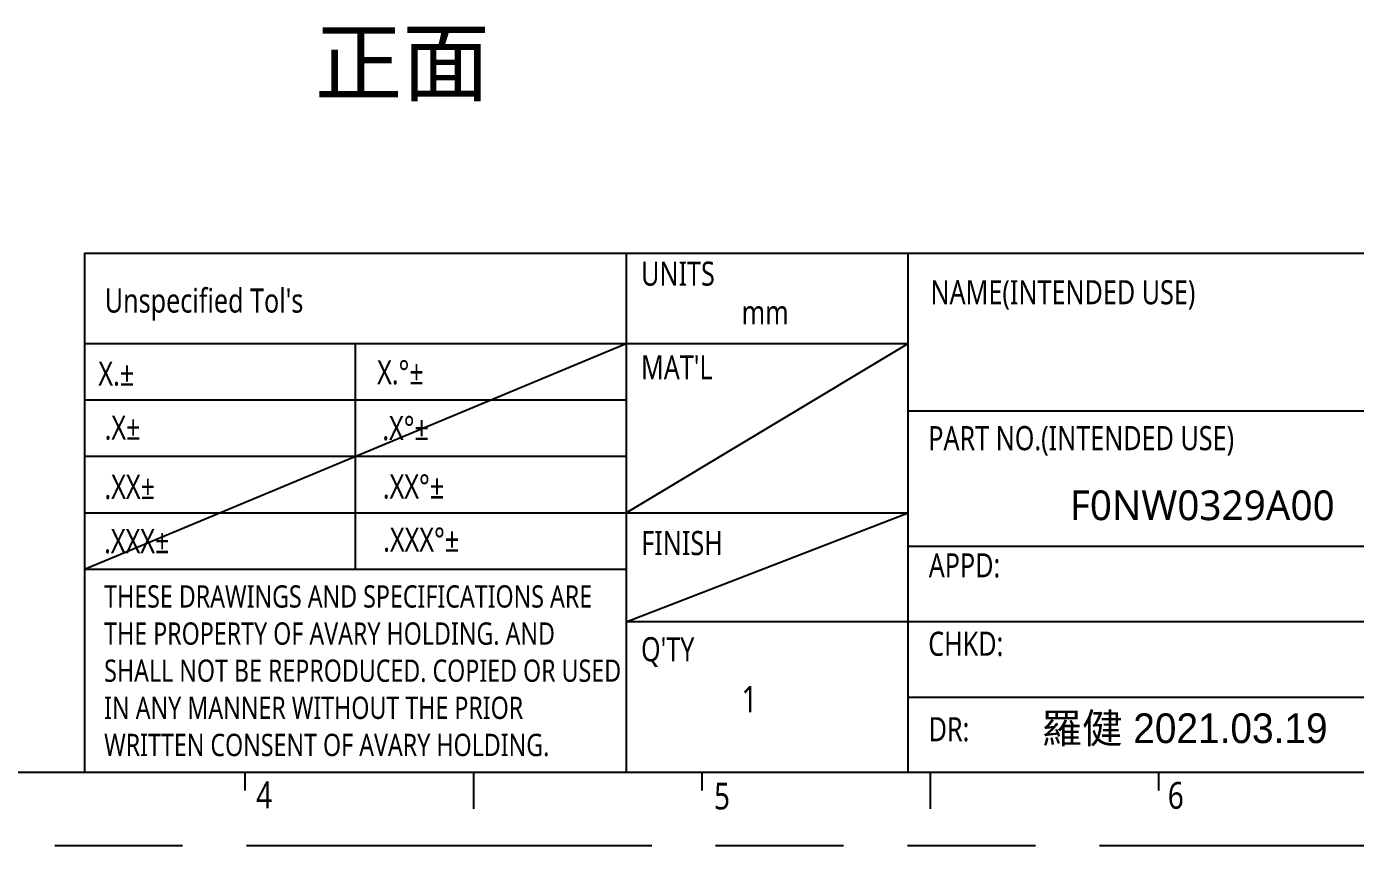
# Model space of a CAD drawing. Header units: millimetres. Extents: x 3272.1 to 3360, y -250.4 to -188.2.
# Drawn here: x 3306.93 to 3338.09, y -250.39 to -231.19 of the extents above; entities that cross this region are included whole.
import ezdxf

# ---------------------------------------------------------------- set-up
doc = ezdxf.new("R2010")
doc.units = ezdxf.units.MM
doc.linetypes.add('PHANTOM', pattern=[29.5, 9.5, -1.5, 3, -1.5, 3, -1.5, 9.5])
doc.layers.get('0').update_dxf_attribs({"lineweight": 25})
doc.layers.add('0PAPERF', color=2, linetype='PHANTOM', plot=False)
doc.layers.add('DIM', color=100, linetype='Continuous', lineweight=15)
doc.layers.add('備註', color=1, linetype='Continuous', lineweight=20)
doc.layers.add('鵬鼎', color=5, linetype='Continuous')
doc.styles.add('SIMPLEX', font='simplex.shx')
doc.styles.get("Standard").update_dxf_attribs({"font": 'simplex.shx', "width": 0.8, "height": 4})

msp = doc.modelspace()

# ---------------------------------------------------------------- linework, layer by layer
at = {"color": 0}
for p, q in [((3308.286, -236.501), (3308.286, -248.674)), ((3308.286, -238.618), (3327.604, -238.618)), ((3308.286, -243.911), (3320.988, -238.618)), ((3314.637, -243.911), (3314.637, -238.618)), ((3320.988, -242.587), (3327.604, -238.618)), ((3308.286, -239.941), (3320.988, -239.941)), ((3357.242, -240.206), (3327.604, -240.206)), ((3308.286, -241.264), (3320.988, -241.264)), ((3308.286, -242.587), (3327.604, -242.587)), ((3320.988, -245.146), (3327.604, -242.587)), ((3340.571, -245.146), (3320.988, -245.146)), ((3327.604, -246.91), (3340.571, -246.91))]:
    msp.add_line(p, q, dxfattribs=at)
for p, q in [((3308.286, -236.501), (3327.604, -236.501)), ((3320.988, -236.501), (3320.988, -248.674)), ((3327.604, -248.674), (3327.604, -236.501)), ((3357.242, -243.381), (3327.604, -243.381)), ((3308.286, -243.911), (3320.988, -243.911)), ((3274.551, -248.674), (3357.259, -248.674)), ((3312.048, -248.674), (3312.048, -249.103)), ((3317.405, -248.674), (3317.405, -249.531)), ((3322.762, -248.674), (3322.762, -249.103)), ((3328.119, -248.674), (3328.119, -249.531)), ((3333.475, -248.674), (3333.475, -249.103))]:
    msp.add_line(p, q)
msp.add_lwpolyline([(3327.604, -236.501), (3357.242, -236.501), (3357.242, -240.206), (3327.604, -240.206)], close=True, dxfattribs=at)
at = {"layer": '0PAPERF'}
msp.add_line((3272.087, -250.388), (3359.96, -250.388), dxfattribs=at)

# ---------------------------------------------------------------- texts
at = {"color": 0}
for s, insert, char_height, width, attachment_point in [('{\\fMicrosoft JhengHei|b0|i0|c136|p0;UNITS}', (3321.338, -236.699), 0.5653, 2.62942, 1), ('{\\fMicrosoft JhengHei|b0|i0|c136|p0;NAME(INTENDED USE)}', (3328.125, -237.136), 0.5653, 11.17978, 1), ('{\\fMicrosoft JhengHei|b0|i0|c136|p0;mm}', (3323.697, -237.608), 0.5653, 2.62942, 1), ('{\\fMicrosoft JhengHei|b0|i0|c136|p0;X.%%D%%P}', (3315.148, -239.012), 0.5653, 2.62942, 1), ("{\\fMicrosoft JhengHei|b0|i0|c136|p0;MAT'L}", (3321.336, -238.898), 0.5653, 2.62942, 1), ('{\\fMicrosoft JhengHei|b0|i0|c136|p0;X.%%P}', (3308.61, -239.043), 0.5653, 2.62942, 1), ('{\\fMicrosoft JhengHei|b0|i0|c136|p0;.X%%P}', (3308.758, -240.309), 0.5653, 0.96049, 1), ('{\\fMicrosoft JhengHei|b0|i0|c136|p0;.X%%D%%P}', (3315.27, -240.321), 0.5653, 2.62942, 1), ('{\\fMicrosoft JhengHei|b0|i0|c136|p0;PART NO.(INTENDED USE)}', (3328.074, -240.557), 0.5653, 11.4569, 1), ('{\\fMicrosoft JhengHei|b0|i0|c136|p0;.XX%%P}', (3308.754, -241.699), 0.5653, 2.62942, 1), ('{\\fMicrosoft JhengHei|b0|i0|c136|p0;.XX%%D%%P}', (3315.283, -241.69), 0.5653, 2.62942, 1), ('{\\fMicrosoft JhengHei|b0|i0|c136|p18;\\W1;\\C256;F0NW0329A00}', (3334.498, -242.419), 0.69612, 10.44475, 5), ('{\\fMicrosoft JhengHei|b0|i0|c136|p0;.XXX%%P}', (3308.746, -242.971), 0.5653, 2.62942, 1), ('{\\fMicrosoft JhengHei|b0|i0|c136|p0;.XXX%%D%%P}', (3315.29, -242.936), 0.5653, 2.62942, 1), ('{\\fMicrosoft JhengHei|b0|i0|c136|p0;FINISH}', (3321.342, -243.017), 0.5653, 2.62942, 1), ('{\\fMicrosoft JhengHei|b0|i0|c136|p0;APPD:}', (3328.084, -243.539), 0.5653, 2.62942, 1), ("{\\fMicrosoft JhengHei|b0|i0|c136|p0;Q'TY}", (3321.336, -245.506), 0.5653, 1.93835, 1), ('{\\fMicrosoft JhengHei|b0|i0|c136|p0;CHKD:}', (3328.072, -245.378), 0.5653, 2.62942, 1), ('{\\fMicrosoft JhengHei|b0|i0|c136|p0;DR:}', (3328.082, -247.382), 0.5653, 2.62942, 1)]:
    msp.add_mtext(s, dxfattribs=dict(at, insert=insert, char_height=char_height, width=width, attachment_point=attachment_point))
at = {"color": 3, "insert": (3308.747, -244.29), "char_height": 0.522091, "width": 12.24093, "attachment_point": 1}
msp.add_mtext('{\\fMicrosoft JhengHei|b0|i0|c136|p0;THESE DRAWINGS AND SPECIFICATIONS ARE THE PROPERTY OF AVARY HOLDING. AND SHALL NOT BE REPRODUCED. COPIED OR USED IN ANY MANNER WITHOUT THE PRIOR WRITTEN CONSENT OF AVARY HOLDING.}', dxfattribs=at)
at = {"lineweight": 0, "insert": (3330.728, -247.293), "char_height": 0.69612, "width": 68.4844, "attachment_point": 1, "style": 'SIMPLEX'}
msp.add_mtext('{\\fPMingLiU|b0|i0|c136|p2;羅健 2021.03.19}', dxfattribs=at)
at = {"layer": 'DIM', "char_height": 0.62874, "width": 0.38279, "attachment_point": 1}
for s, insert in [('{\\fMicrosoft JhengHei|b0|i0|c136|p0;\\C0;4}', (3312.312, -248.888)), ('{\\fMicrosoft JhengHei|b0|i0|c136|p0;\\C0;5}', (3323.049, -248.916)), ('{\\fMicrosoft JhengHei|b0|i0|c136|p0;\\C0;6}', (3333.69, -248.902))]:
    msp.add_mtext(s, dxfattribs=dict(at, insert=insert))
at = {"layer": '備註', "insert": (3313.686, -231.274), "char_height": 1.50362, "width": 18.96647, "attachment_point": 1, "style": 'SIMPLEX'}
msp.add_mtext('{\\fMicrosoft JhengHei|b0|i0|c136|p18;正面}', dxfattribs=at)
at = {"layer": '備註', "color": 2, "lineweight": 0, "ltscale": 2, "insert": (3308.76, -237.331), "char_height": 0.56525, "attachment_point": 1}
msp.add_mtext("{\\fMicrosoft JhengHei|b0|i0|c136|p0;\\C0;Unspecified Tol's }", dxfattribs=at)
at = {"layer": '鵬鼎', "color": 0, "insert": (3323.693, -246.65), "char_height": 0.61849, "width": 0.61235, "attachment_point": 1}
msp.add_mtext('{\\fMicrosoft JhengHei|b0|i0|c136|p0;1}', dxfattribs=at)

doc.saveas('drawing.dxf')
